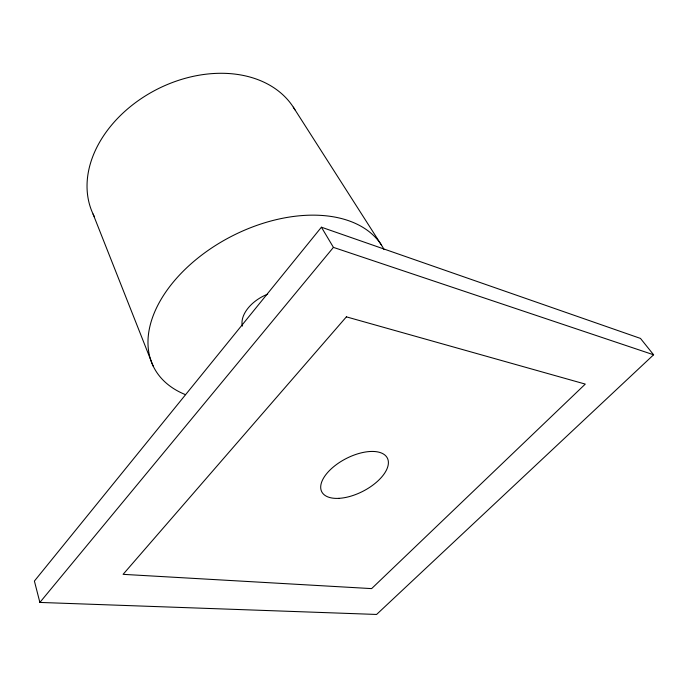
<?xml version="1.0" encoding="UTF-8"?>
<svg xmlns="http://www.w3.org/2000/svg" width="688" height="688" viewBox="0 0 688 688"><rect width="100%" height="100%" fill="white"/><g stroke="black" fill="none" stroke-linecap="round" stroke-linejoin="round"><path stroke-width="1.03" d="M321.416 227.203L34.4 581.059L39.878 602.43L376.594 614.453L653.6 354.784L640.476 338.419L321.416 227.203L333.431 247.379L653.6 354.784M39.878 602.43L333.431 247.379M293.294 107.139L381.35 244.911M93.052 214.011L153.157 366.076M242.331 326.121A32.525 20.33 -27.1 0 1 267.675 294.154M185.433 394.628A129.31 81.15 -27.1 0 1 204.663 252.874A129.31 81.15 -27.1 0 1 384.016 249.52M94.454 216.823A113.658 84.246 -27 0 1 154.439 90.661A113.658 84.246 -27 0 1 294.946 109.822M346.391 316.85L123.092 574.342L371.623 588.61L585.282 384.093L346.391 316.85M338.943 498.344A36.877 18.387 -27.2 0 0 388.367 461.794A36.877 18.387 -27.2 0 0 336.294 464.667A36.877 18.387 -27.2 0 0 338.943 498.344"/></g></svg>
